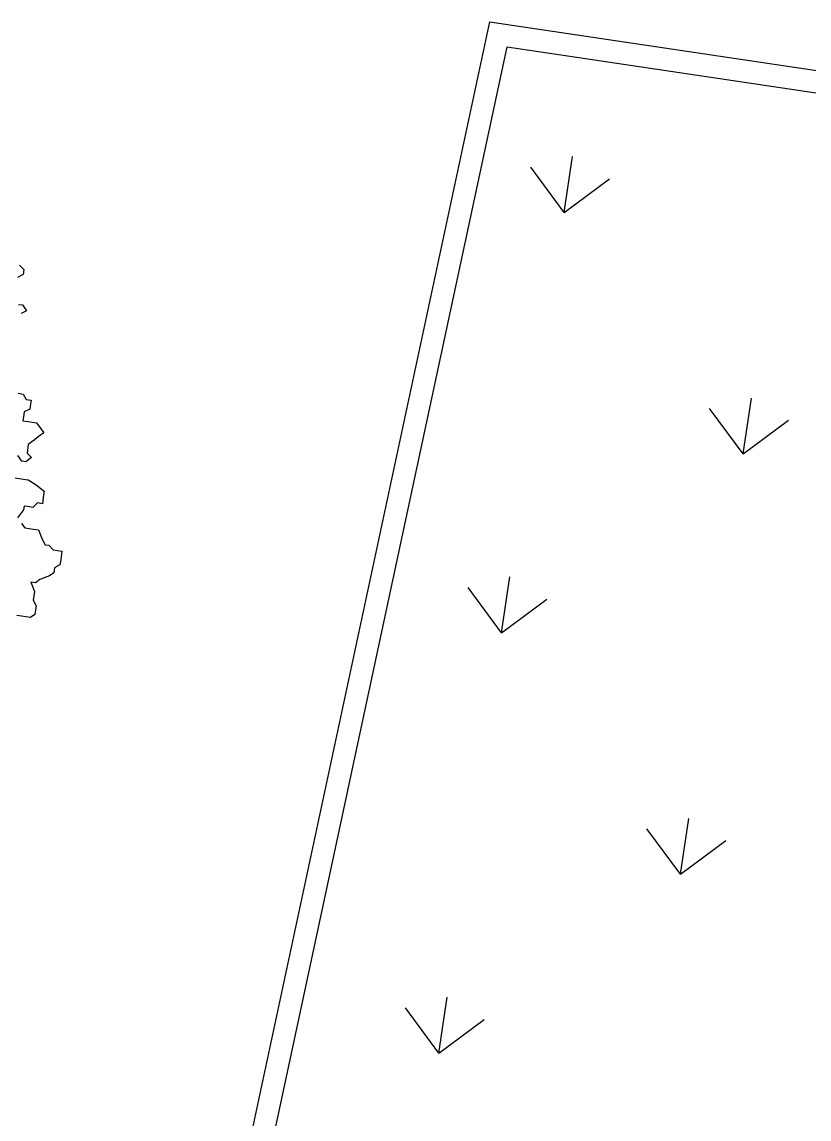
# Model space of a CAD drawing. Header units: millimetres. Extents: x 338 to 506, y 179 to 335.
# Drawn here: x 352.81 to 358.13, y 226.52 to 233.94 of the extents above; entities that cross this region are included whole.
import ezdxf

# ---------------------------------------------------------------- set-up
doc = ezdxf.new("R2010")
doc.units = ezdxf.units.MM
for name, color, linetype in [('ANDEN', 251, 'Continuous'), ('ARBOL-TOP', 3, 'Continuous'), ('MUROS', 32, 'Continuous')]:
    doc.layers.add(name, color=color, linetype=linetype)

# ---------------------------------------------------------------- blocks, each defined once
blk = doc.blocks.new('*X961')
at = {"color": 0}
for p, q in [((39.2234, 136.3857), (39.4928, 136.6551)), ((42.097, 136.3857), (42.3665, 136.6551)), ((44.9707, 136.3857), (45.2401, 136.6551)), ((39.2234, 136.3857), (39.4928, 136.1162)), ((39.2234, 136.3857), (39.6044, 136.3857)), ((42.097, 136.3857), (42.3665, 136.1162)), ((42.097, 136.3857), (42.478, 136.3857)), ((44.9707, 136.3857), (45.2401, 136.1162)), ((44.9707, 136.3857), (45.3517, 136.3857)), ((40.6602, 134.9488), (40.9296, 135.2182)), ((43.5339, 134.9488), (43.8033, 135.2182)), ((40.6602, 134.9488), (40.9296, 134.6794)), ((40.6602, 134.9488), (41.0412, 134.9488)), ((43.5339, 134.9488), (43.8033, 134.6794)), ((43.5339, 134.9488), (43.9149, 134.9488))]:
    blk.add_line(p, q, dxfattribs=at)
blk = doc.blocks.new('ARBOLITO')
at = {"linetype": 'ByBlock'}
for points in [[(463.252, 69.4124), (463.2603, 69.4062), (463.2603, 69.3979), (463.252, 69.3917)], [(463.2603, 69.348), (463.2665, 69.348), (463.2749, 69.3397), (463.2665, 69.3335)], [(463.2811, 69.2026), (463.2894, 69.2026), (463.2956, 69.1943), (463.3039, 69.1943), (463.3039, 69.188), (463.3039, 69.1797), (463.2956, 69.1735), (463.2956, 69.1652), (463.2956, 69.1589), (463.3039, 69.1589), (463.3185, 69.1589), (463.333, 69.1444), (463.3247, 69.1361), (463.3185, 69.1298), (463.3102, 69.1215), (463.3102, 69.107), (463.3185, 69.1008), (463.3102, 69.0924), (463.3039, 69.0924), (463.2956, 69.1008)], [(463.2956, 69.0633), (463.3185, 69.0633), (463.333, 69.0571), (463.3476, 69.0488), (463.3476, 69.0426), (463.3476, 69.028), (463.3393, 69.028), (463.333, 69.0197), (463.3247, 69.0197), (463.3185, 69.0197), (463.3185, 69.0135), (463.3102, 68.9989)], [(463.3185, 68.9906), (463.3247, 68.9844), (463.3393, 68.9844), (463.3476, 68.9844), (463.3559, 68.9698), (463.3621, 68.9615), (463.3684, 68.9615), (463.3767, 68.9553), (463.3912, 68.9553), (463.3912, 68.9408), (463.3912, 68.9324), (463.3829, 68.9262), (463.3829, 68.9179), (463.3767, 68.9117), (463.3621, 68.9034), (463.3559, 68.8971), (463.3476, 68.8971), (463.3559, 68.8826), (463.3559, 68.868), (463.3621, 68.8597), (463.3621, 68.8452), (463.3559, 68.8389), (463.333, 68.8389)], [(463.252, 69.4124), (463.2603, 69.4062), (463.2603, 69.3979), (463.252, 69.3917)], [(463.2603, 69.348), (463.2665, 69.348), (463.2749, 69.3397), (463.2665, 69.3335)], [(463.2811, 69.2026), (463.2894, 69.2026), (463.2956, 69.1943), (463.3039, 69.1943), (463.3039, 69.188), (463.3039, 69.1797), (463.2956, 69.1735), (463.2956, 69.1652), (463.2956, 69.1589), (463.3039, 69.1589), (463.3185, 69.1589), (463.333, 69.1444), (463.3247, 69.1361), (463.3185, 69.1298), (463.3102, 69.1215), (463.3102, 69.107), (463.3185, 69.1008), (463.3102, 69.0924), (463.3039, 69.0924), (463.2956, 69.1008)], [(463.2956, 69.0633), (463.3185, 69.0633), (463.333, 69.0571), (463.3476, 69.0488), (463.3476, 69.0426), (463.3476, 69.028), (463.3393, 69.028), (463.333, 69.0197), (463.3247, 69.0197), (463.3185, 69.0197), (463.3185, 69.0135), (463.3102, 68.9989)], [(463.3185, 68.9906), (463.3247, 68.9844), (463.3393, 68.9844), (463.3476, 68.9844), (463.3559, 68.9698), (463.3621, 68.9615), (463.3684, 68.9615), (463.3767, 68.9553), (463.3912, 68.9553), (463.3912, 68.9408), (463.3912, 68.9324), (463.3829, 68.9262), (463.3829, 68.9179), (463.3767, 68.9117), (463.3621, 68.9034), (463.3559, 68.8971), (463.3476, 68.8971), (463.3559, 68.8826), (463.3559, 68.868), (463.3621, 68.8597), (463.3621, 68.8452), (463.3559, 68.8389), (463.333, 68.8389)]]:
    blk.add_lwpolyline(points, dxfattribs=at)
blk = doc.blocks.new('A$C7152A42C')
at = {"layer": 'ANDEN'}
for points in [[(35.6068, 108.85105), (35.6068, 137.74245), (46.1704, 137.07172), (46.1704, 123.85105), (47.1704, 123.85105), (47.1704, 118.85105), (46.1704, 118.85105), (46.1704, 113.85105), (47.1704, 113.85105), (47.1704, 108.85105)], [(35.7568, 109.00105), (35.7568, 137.58262), (46.0204, 136.93094), (46.0204, 123.70105), (47.0204, 123.70105), (47.0204, 119.00105), (46.0204, 119.00105), (46.0204, 113.70105), (47.0204, 113.70105), (47.0204, 109.00105)]]:
    blk.add_lwpolyline(points, close=True, dxfattribs=at)
at = {"layer": 'ANDEN', "color": 251, "linetype": 'Continuous'}
blk.add_blockref('*X961', (0, 0), dxfattribs=at)
at = {"layer": 'ARBOL-TOP', "color": 3, "linetype": 'ByBlock', "xscale": 4.090679926752369, "yscale": 4.090679926752369, "zscale": 4.090679926752369, "rotation": 270}
blk.add_blockref('ARBOLITO', (-239.86872, 2034.99151), dxfattribs=at)

msp = doc.modelspace()

# ---------------------------------------------------------------- block references
at = {"layer": 'MUROS', "color": 32, "rotation": 81.53046525965426}
msp.add_blockref('A$C7152A42C', (484.7482, 168.0844), dxfattribs=at)

doc.saveas('drawing.dxf')
